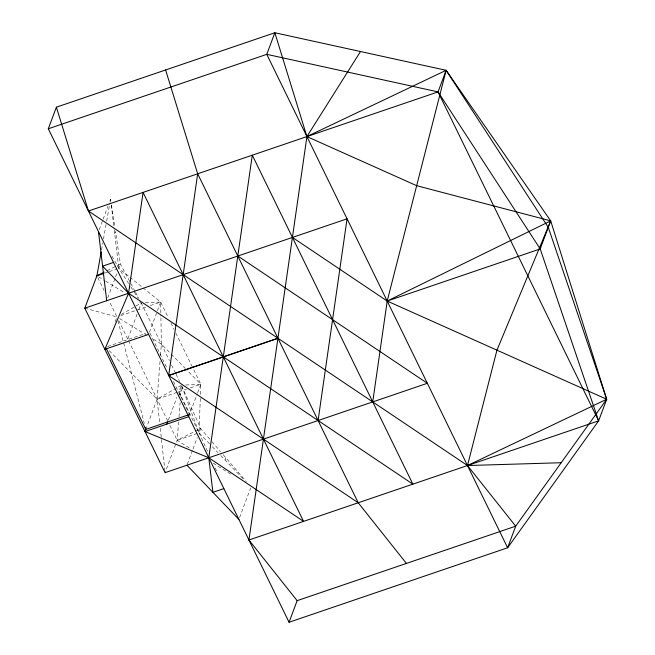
<?xml version="1.0" encoding="UTF-8"?>
<svg xmlns="http://www.w3.org/2000/svg" width="655" height="655" viewBox="0 0 655 655"><rect width="100%" height="100%" fill="white"/><g stroke="black" fill="none" stroke-linecap="round" stroke-linejoin="round"><path stroke-width="0.49" stroke-dasharray="3.27 2.46" d="M200.299 398.436L199.038 432.832L207.512 451.262M200.446 394.384L200.823 384.272L193.241 368.732M160.025 361.437L157.11 399.165L159.73 423.326M160.491 355.321L161.359 344.104L160.925 317.053M178.594 421.926L177.178 440.283L165.076 472.664M178.987 416.834L180.092 402.555M180.567 396.439L181.427 385.222L176.22 388.21M101.517 249.94L102.761 242.972M103.474 238.993L106.503 222.078M106.675 221.087L109.876 203.181M110.056 202.182L110.589 199.202L110.883 201.167L110.589 199.202L109.524 202.059M149.463 332.224L160.68 302.029L143.298 288.044M99.192 229.676L102.753 220.154M103.113 219.196L108.1 205.867M114.691 233.769L115.501 231.608L120.414 264.022L130.378 282.616M107.756 297.861L115.239 277.867M115.591 276.909L117.016 273.102M128.675 283.549L118.792 268.337L120.414 264.022L105.021 271.727M115.198 321.646L116.967 316.922L109.385 301.39M137.1 314.179L127.569 339.683L145.656 333.518M138.868 309.463L141.292 302.987L139.548 301.922M145.811 429.385L157.11 399.165L175.352 388.71M168.368 420.051L176.85 397.38M178.7 396.087L179.511 393.925M188.714 416.654L197.286 393.712M197.646 392.771L200.823 384.272L186.02 369.207M187.281 464.264L192.627 449.977M192.979 449.027L197.253 437.597M225.017 459.949L225.828 457.796M239.599 517.548L250.644 488.024M209.567 443.828L199.038 432.832L178.962 391.715L181.427 385.222L200.651 428.517L211.246 440.848M121.314 314.433L135.208 306.466M136.076 305.975L141.292 302.987L169.391 360.553M104.513 273.209L108.321 271.907M109.27 271.588L116.893 268.992M120.774 315.628L146.45 306.876M150.249 305.582L160.68 302.029L168.261 317.56M107.576 346.495L126.611 340.01M177.063 392.361L157.11 399.165L107.813 349.311M178.962 391.715L186.569 389.127M190.368 387.834L200.823 384.272L185.512 385.025M197.139 433.487L177.178 440.283L169.596 424.751M145.369 302.782L160.68 302.029L160.909 316.054M84.79 308.186L116.967 316.922M98.635 276.869L104.726 280.602M105.602 281.134L124.753 292.859M119.578 318.518L146.564 335.041M153.524 339.306L161.359 344.104L170.521 353.43M189.197 447.897L177.178 440.283L200.651 428.517L199.038 432.832L181.427 385.222M213.227 463.134L231.256 474.556M112.021 256.089L118.792 268.337L129.068 276.606M129.862 277.237L142.503 287.406M171.225 354.142L185.316 368.487M212.376 446.759L217.992 452.621M220.8 455.552L243.979 479.738M211.909 441.617L220.522 451.631M223.175 454.709L246.362 481.679M130.869 286.931L133.612 291.156M134.16 291.999L138 297.919M130.853 283.5L135.118 291.475M135.593 292.359L138.917 298.557M170.939 323.046L174.058 329.44M175.843 333.1L192.791 367.823M171.618 365.122L175.63 373.342M176.08 374.259L179.642 381.57M97.791 277.63L104.03 290.427M118.751 320.582L128.118 339.765M128.56 340.682L167.811 421.091M149.905 333.117L167.352 368.97M173.411 381.406L189.524 414.492M215.151 467.85L217.263 472.46M117.982 320.868L144.288 423.466M111.481 205.089L114.756 226.704M111.293 205.121L114.109 228.832M114.224 229.815L118.792 268.337M160.27 428.362L161.359 438.432M161.474 439.44L164.962 471.657"/><path stroke-width="0.98" d="M165.6 69.979L197.671 173.804L168.687 375.511L358.211 502.77L406.427 563.423M223.838 488.614L212.908 492.331L208.781 457.771L252.298 155.194L412.863 484.151L128.593 293.26L102.589 266.151L113.536 262.418M289.068 622.25L48.306 128.781L56.379 107.191L274.846 32.75L446.129 70.306L550.691 220.866L606.694 399.263L598.621 420.854L507.625 547.776L289.068 622.25L297.141 600.66L248.925 540.007L306.917 136.576L360.487 51.532M318.076 420.535L347.06 218.819L84.79 308.186L165.076 472.664L427.347 383.298L237.806 256.023M372.72 401.908L387.203 301.054L446.129 70.306L306.917 136.576L274.846 32.75L266.781 54.34L507.625 547.776L515.698 526.186L606.694 399.263L548.268 227.342L446.129 70.306L438.056 91.896L598.621 420.854L248.925 540.007M101.165 251.929L96.899 275.804L84.79 308.186M297.141 600.66L515.698 526.186L467.49 465.541L496.949 350.163L550.691 220.866L416.662 185.684L306.917 136.576M148.66 334.377L104.857 349.303L128.593 293.26L143.052 192.414L303.568 521.388L208.781 457.771L145.001 431.547L145.811 429.385L145.304 427.412M166.861 424.096L167.664 421.935M277.867 338.299L168.687 375.511L277.957 338.267M104.129 272.177L96.899 275.804L103.564 273.528M56.379 107.191L88.45 211.016L467.49 465.541L606.694 399.263L387.203 301.054L292.425 237.413M48.306 128.781L266.781 54.34L438.056 91.896L540.195 248.925L598.621 420.854M88.45 211.016L438.056 91.896M188.575 414.811L145.811 429.385L106.11 348.059M145.001 431.547L188.714 416.654M467.49 465.541L561.196 462.725M186.929 465.214L238.895 519.448M197.671 173.804L358.211 502.77M98.479 231.583L106.691 300.719M550.691 220.866L540.195 248.925L387.203 301.054L550.691 220.866"/></g></svg>
